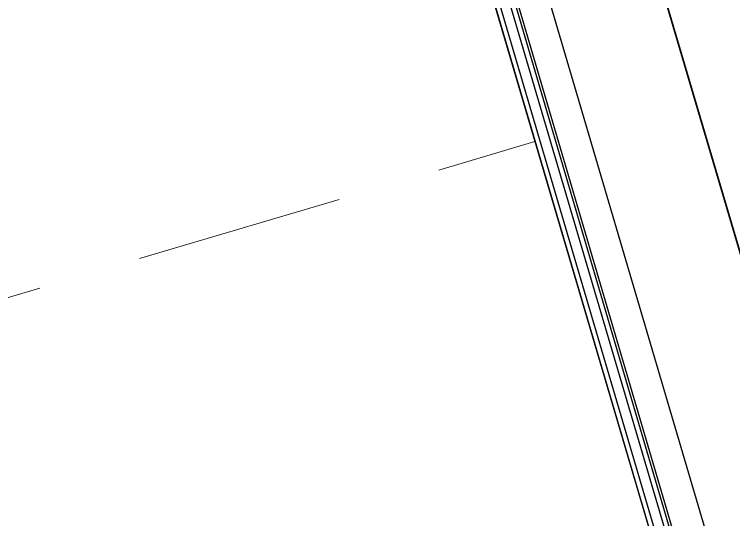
# Model space of a CAD drawing. Header units: millimetres. Extents: x 62878 to 70819, y -67946 to -61850.
# Drawn here: x 64280.5 to 64367, y -66236.1 to -66175.5 of the extents above; entities that cross this region are included whole.
import ezdxf

# ---------------------------------------------------------------- set-up
doc = ezdxf.new("R2010")
doc.units = ezdxf.units.MM
doc.linetypes.add('HIDDEN', pattern=[0.375, 0.25, -0.125])
doc.layers.add('alan hesabı1', color=7, linetype='Continuous', plot=False)
doc.layers.add('DOGRAMA', color=171, linetype='Continuous', lineweight=0)
doc.layers.add('DUVAR-GAZBETON', color=84, linetype='Continuous', lineweight=35)

msp = doc.modelspace()

# ---------------------------------------------------------------- linework, layer by layer
at = {"layer": 'alan hesabı1'}
msp.add_lwpolyline([(63724.954, -65595.463), (64131.543, -65475.352), (64132.288, -65475.758), (64579.093, -66991.106), (64176.603, -67109.71), (64175.127, -67104.703), (64170.387, -67106.1)], close=True, dxfattribs=at)
at = {"layer": 'DOGRAMA', "lineweight": -2}
for p, q in [((64333.456, -66158.053), (64361.6, -66253.5)), ((64362.217, -66253.433), (64334.01, -66157.775)), ((64362.663, -66250.716), (64335.863, -66159.814)), ((64363.242, -66250.546), (64336.438, -66159.644)), ((64366.928, -66248.761), (64340.54, -66159.269)), ((64363.207, -66249.368), (64337.085, -66160.778))]:
    msp.add_line(p, q, dxfattribs=at)
at = {"layer": 'DOGRAMA', "linetype": 'HIDDEN', "ltscale": 100}
msp.add_line((63935.952, -66311.04), (64343.095, -66190.744), dxfattribs=at)
at = {"layer": 'DUVAR-GAZBETON', "ltscale": 5}
msp.add_line((64145.514, -65450.485), (64605.205, -67009.475), dxfattribs=at)

doc.saveas('drawing.dxf')
